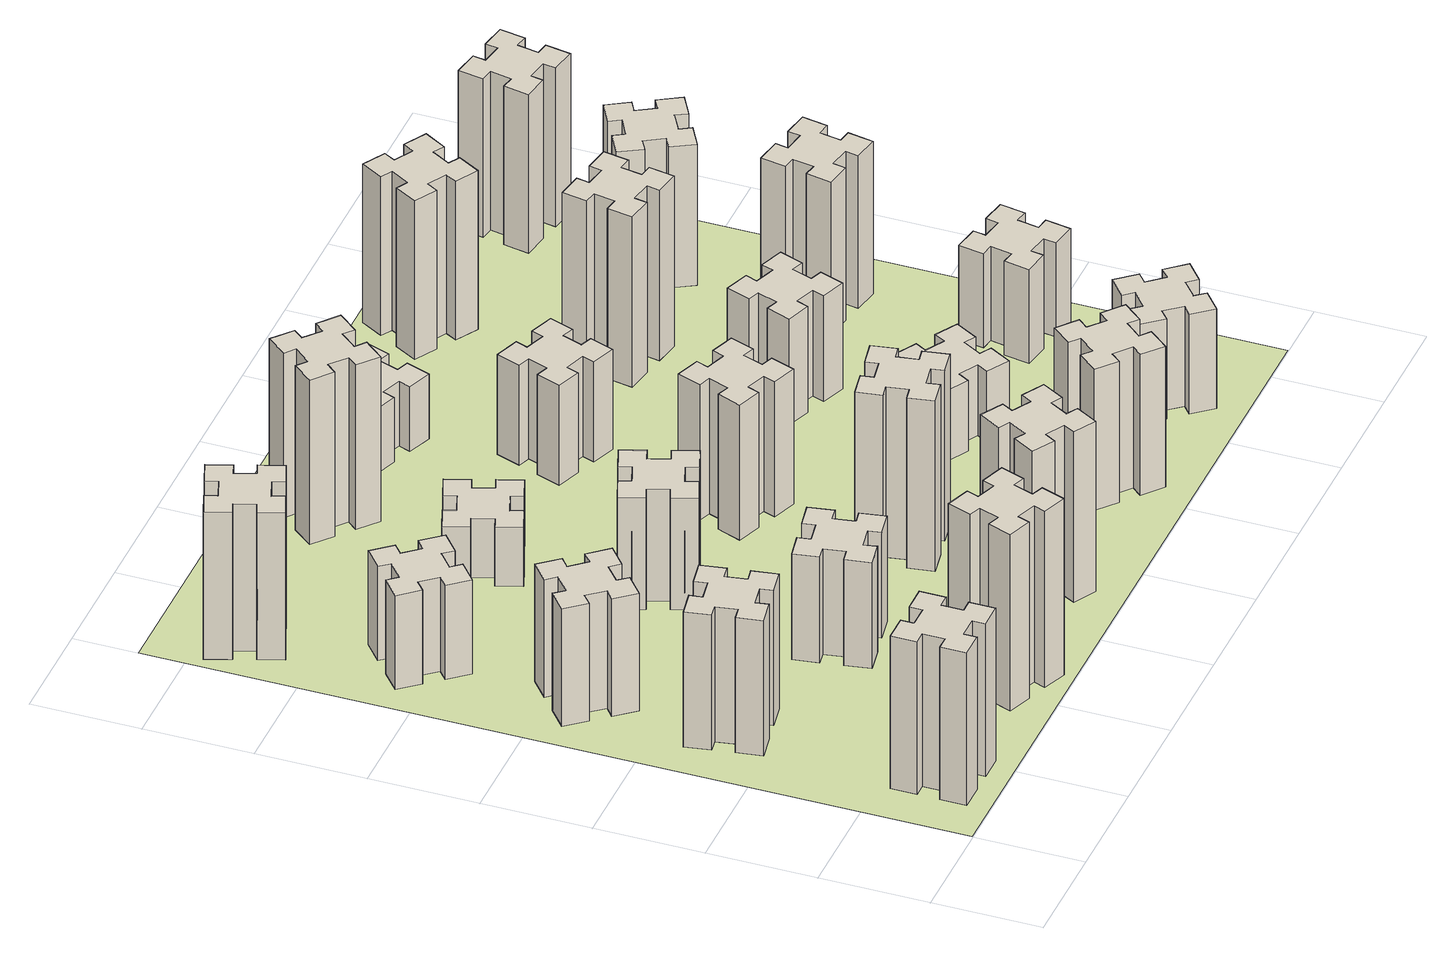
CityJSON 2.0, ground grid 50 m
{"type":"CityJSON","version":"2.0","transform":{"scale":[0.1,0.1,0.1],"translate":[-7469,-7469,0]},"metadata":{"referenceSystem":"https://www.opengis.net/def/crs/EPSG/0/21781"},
"CityObjects":{
"building1":{"type":"Building","attributes":{"class":"1000","function":"1000","usage":"1000","yearOfConstruction":2016,"roofType":"1000","measuredHeight":78,"storeysAboveGround":30,"storeysBelowGround":0},"geometry":[{"type":"Solid","lod":"1","boundaries":[[[[0,1,2,3,4,5,6,7,8,9,10,11,12,13,14,15,16,17,18,19]],[[17,16,20,21]],[[16,15,22,20]],[[15,14,23,22]],[[14,13,24,23]],[[13,12,25,24]],[[12,11,26,25]],[[11,10,27,26]],[[10,9,28,27]],[[9,8,29,28]],[[8,7,30,29]],[[7,6,31,30]],[[6,5,32,31]],[[5,4,33,32]],[[4,3,34,33]],[[3,2,35,34]],[[2,1,36,35]],[[1,0,37,36]],[[0,19,38,37]],[[19,18,39,38]],[[18,17,21,39]],[[24,25,26,27,28,29,30,31,32,33,34,35,36,37,38,39,21,20,22,23]]]]}]},
"building2":{"type":"Building","attributes":{"class":"1000","function":"1000","usage":"1000","yearOfConstruction":2016,"roofType":"1000","measuredHeight":69,"storeysAboveGround":30,"storeysBelowGround":0},"geometry":[{"type":"Solid","lod":"1","boundaries":[[[[40,41,42,43,44,45,46,47,48,49,50,51,52,53,54,55,56,57,58,59]],[[57,56,60,61]],[[56,55,62,60]],[[55,54,63,62]],[[54,53,64,63]],[[53,52,65,64]],[[52,51,66,65]],[[51,50,67,66]],[[50,49,68,67]],[[49,48,69,68]],[[48,47,70,69]],[[47,46,71,70]],[[46,45,72,71]],[[45,44,73,72]],[[44,43,74,73]],[[43,42,75,74]],[[42,41,76,75]],[[41,40,77,76]],[[40,59,78,77]],[[59,58,79,78]],[[58,57,61,79]],[[64,65,66,67,68,69,70,71,72,73,74,75,76,77,78,79,61,60,62,63]]]]}]},
"building3":{"type":"Building","attributes":{"class":"1000","function":"1000","usage":"1000","yearOfConstruction":2016,"roofType":"1000","measuredHeight":60,"storeysAboveGround":30,"storeysBelowGround":0},"geometry":[{"type":"Solid","lod":"1","boundaries":[[[[80,81,82,83,84,85,86,87,88,89,90,91,92,93,94,95,96,97,98,99]],[[97,96,100,101]],[[96,95,102,100]],[[95,94,103,102]],[[94,93,104,103]],[[93,92,105,104]],[[92,91,106,105]],[[91,90,107,106]],[[90,89,108,107]],[[89,88,109,108]],[[88,87,110,109]],[[87,86,111,110]],[[86,85,112,111]],[[85,84,113,112]],[[84,83,114,113]],[[83,82,115,114]],[[82,81,116,115]],[[81,80,117,116]],[[80,99,118,117]],[[99,98,119,118]],[[98,97,101,119]],[[104,105,106,107,108,109,110,111,112,113,114,115,116,117,118,119,101,100,102,103]]]]}]},
"building4":{"type":"Building","attributes":{"class":"1000","function":"1000","usage":"1000","yearOfConstruction":2016,"roofType":"1000","measuredHeight":48,"storeysAboveGround":30,"storeysBelowGround":0},"geometry":[{"type":"Solid","lod":"1","boundaries":[[[[120,121,122,123,124,125,126,127,128,129,130,131,132,133,134,135,136,137,138,139]],[[137,136,140,141]],[[136,135,142,140]],[[135,134,143,142]],[[134,133,144,143]],[[133,132,145,144]],[[132,131,146,145]],[[131,130,147,146]],[[130,129,148,147]],[[129,128,149,148]],[[128,127,150,149]],[[127,126,151,150]],[[126,125,152,151]],[[125,124,153,152]],[[124,123,154,153]],[[123,122,155,154]],[[122,121,156,155]],[[121,120,157,156]],[[120,139,158,157]],[[139,138,159,158]],[[138,137,141,159]],[[144,145,146,147,148,149,150,151,152,153,154,155,156,157,158,159,141,140,142,143]]]]}]},
"building5":{"type":"Building","attributes":{"class":"1000","function":"1000","usage":"1000","yearOfConstruction":2016,"roofType":"1000","measuredHeight":90,"storeysAboveGround":30,"storeysBelowGround":0},"geometry":[{"type":"Solid","lod":"1","boundaries":[[[[160,161,162,163,164,165,166,167,168,169,170,171,172,173,174,175,176,177,178,179]],[[177,176,180,181]],[[176,175,182,180]],[[175,174,183,182]],[[174,173,184,183]],[[173,172,185,184]],[[172,171,186,185]],[[171,170,187,186]],[[170,169,188,187]],[[169,168,189,188]],[[168,167,190,189]],[[167,166,191,190]],[[166,165,192,191]],[[165,164,193,192]],[[164,163,194,193]],[[163,162,195,194]],[[162,161,196,195]],[[161,160,197,196]],[[160,179,198,197]],[[179,178,199,198]],[[178,177,181,199]],[[184,185,186,187,188,189,190,191,192,193,194,195,196,197,198,199,181,180,182,183]]]]}]},
"building6":{"type":"Building","attributes":{"class":"1000","function":"1000","usage":"1000","yearOfConstruction":2016,"roofType":"1000","measuredHeight":75,"storeysAboveGround":30,"storeysBelowGround":0},"geometry":[{"type":"Solid","lod":"1","boundaries":[[[[200,201,202,203,204,205,206,207,208,209,210,211,212,213,214,215,216,217,218,219]],[[217,216,220,221]],[[216,215,222,220]],[[215,214,223,222]],[[214,213,224,223]],[[213,212,225,224]],[[212,211,226,225]],[[211,210,227,226]],[[210,209,228,227]],[[209,208,229,228]],[[208,207,230,229]],[[207,206,231,230]],[[206,205,232,231]],[[205,204,233,232]],[[204,203,234,233]],[[203,202,235,234]],[[202,201,236,235]],[[201,200,237,236]],[[200,219,238,237]],[[219,218,239,238]],[[218,217,221,239]],[[224,225,226,227,228,229,230,231,232,233,234,235,236,237,238,239,221,220,222,223]]]]}]},
"building7":{"type":"Building","attributes":{"class":"1000","function":"1000","usage":"1000","yearOfConstruction":2016,"roofType":"1000","measuredHeight":54,"storeysAboveGround":30,"storeysBelowGround":0},"geometry":[{"type":"Solid","lod":"1","boundaries":[[[[240,241,242,243,244,245,246,247,248,249,250,251,252,253,254,255,256,257,258,259]],[[257,256,260,261]],[[256,255,262,260]],[[255,254,263,262]],[[254,253,264,263]],[[253,252,265,264]],[[252,251,266,265]],[[251,250,267,266]],[[250,249,268,267]],[[249,248,269,268]],[[248,247,270,269]],[[247,246,271,270]],[[246,245,272,271]],[[245,244,273,272]],[[244,243,274,273]],[[243,242,275,274]],[[242,241,276,275]],[[241,240,277,276]],[[240,259,278,277]],[[259,258,279,278]],[[258,257,261,279]],[[264,265,266,267,268,269,270,271,272,273,274,275,276,277,278,279,261,260,262,263]]]]}]},
"building8":{"type":"Building","attributes":{"class":"1000","function":"1000","usage":"1000","yearOfConstruction":2016,"roofType":"1000","measuredHeight":57,"storeysAboveGround":30,"storeysBelowGround":0},"geometry":[{"type":"Solid","lod":"1","boundaries":[[[[280,281,282,283,284,285,286,287,288,289,290,291,292,293,294,295,296,297,298,299]],[[297,296,300,301]],[[296,295,302,300]],[[295,294,303,302]],[[294,293,304,303]],[[293,292,305,304]],[[292,291,306,305]],[[291,290,307,306]],[[290,289,308,307]],[[289,288,309,308]],[[288,287,310,309]],[[287,286,311,310]],[[286,285,312,311]],[[285,284,313,312]],[[284,283,314,313]],[[283,282,315,314]],[[282,281,316,315]],[[281,280,317,316]],[[280,299,318,317]],[[299,298,319,318]],[[298,297,301,319]],[[304,305,306,307,308,309,310,311,312,313,314,315,316,317,318,319,301,300,302,303]]]]}]},
"building9":{"type":"Building","attributes":{"class":"1000","function":"1000","usage":"1000","yearOfConstruction":2016,"roofType":"1000","measuredHeight":87,"storeysAboveGround":30,"storeysBelowGround":0},"geometry":[{"type":"Solid","lod":"1","boundaries":[[[[320,321,322,323,324,325,326,327,328,329,330,331,332,333,334,335,336,337,338,339]],[[337,336,340,341]],[[336,335,342,340]],[[335,334,343,342]],[[334,333,344,343]],[[333,332,345,344]],[[332,331,346,345]],[[331,330,347,346]],[[330,329,348,347]],[[329,328,349,348]],[[328,327,350,349]],[[327,326,351,350]],[[326,325,352,351]],[[325,324,353,352]],[[324,323,354,353]],[[323,322,355,354]],[[322,321,356,355]],[[321,320,357,356]],[[320,339,358,357]],[[339,338,359,358]],[[338,337,341,359]],[[344,345,346,347,348,349,350,351,352,353,354,355,356,357,358,359,341,340,342,343]]]]}]},
"building10":{"type":"Building","attributes":{"class":"1000","function":"1000","usage":"1000","yearOfConstruction":2016,"roofType":"1000","measuredHeight":30,"storeysAboveGround":30,"storeysBelowGround":0},"geometry":[{"type":"Solid","lod":"1","boundaries":[[[[360,361,362,363,364,365,366,367,368,369,370,371,372,373,374,375,376,377,378,379]],[[377,376,380,381]],[[376,375,382,380]],[[375,374,383,382]],[[374,373,384,383]],[[373,372,385,384]],[[372,371,386,385]],[[371,370,387,386]],[[370,369,388,387]],[[369,368,389,388]],[[368,367,390,389]],[[367,366,391,390]],[[366,365,392,391]],[[365,364,393,392]],[[364,363,394,393]],[[363,362,395,394]],[[362,361,396,395]],[[361,360,397,396]],[[360,379,398,397]],[[379,378,399,398]],[[378,377,381,399]],[[384,385,386,387,388,389,390,391,392,393,394,395,396,397,398,399,381,380,382,383]]]]}]},
"building11":{"type":"Building","attributes":{"class":"1000","function":"1000","usage":"1000","yearOfConstruction":2016,"roofType":"1000","measuredHeight":87,"storeysAboveGround":30,"storeysBelowGround":0},"geometry":[{"type":"Solid","lod":"1","boundaries":[[[[400,401,402,403,404,405,406,407,408,409,410,411,412,413,414,415,416,417,418,419]],[[417,416,420,421]],[[416,415,422,420]],[[415,414,423,422]],[[414,413,424,423]],[[413,412,425,424]],[[412,411,426,425]],[[411,410,427,426]],[[410,409,428,427]],[[409,408,429,428]],[[408,407,430,429]],[[407,406,431,430]],[[406,405,432,431]],[[405,404,433,432]],[[404,403,434,433]],[[403,402,435,434]],[[402,401,436,435]],[[401,400,437,436]],[[400,419,438,437]],[[419,418,439,438]],[[418,417,421,439]],[[424,425,426,427,428,429,430,431,432,433,434,435,436,437,438,439,421,420,422,423]]]]}]},
"building12":{"type":"Building","attributes":{"class":"1000","function":"1000","usage":"1000","yearOfConstruction":2016,"roofType":"1000","measuredHeight":84,"storeysAboveGround":30,"storeysBelowGround":0},"geometry":[{"type":"Solid","lod":"1","boundaries":[[[[440,441,442,443,444,445,446,447,448,449,450,451,452,453,454,455,456,457,458,459]],[[457,456,460,461]],[[456,455,462,460]],[[455,454,463,462]],[[454,453,464,463]],[[453,452,465,464]],[[452,451,466,465]],[[451,450,467,466]],[[450,449,468,467]],[[449,448,469,468]],[[448,447,470,469]],[[447,446,471,470]],[[446,445,472,471]],[[445,444,473,472]],[[444,443,474,473]],[[443,442,475,474]],[[442,441,476,475]],[[441,440,477,476]],[[440,459,478,477]],[[459,458,479,478]],[[458,457,461,479]],[[464,465,466,467,468,469,470,471,472,473,474,475,476,477,478,479,461,460,462,463]]]]}]},
"building13":{"type":"Building","attributes":{"class":"1000","function":"1000","usage":"1000","yearOfConstruction":2016,"roofType":"1000","measuredHeight":69,"storeysAboveGround":30,"storeysBelowGround":0},"geometry":[{"type":"Solid","lod":"1","boundaries":[[[[480,481,482,483,484,485,486,487,488,489,490,491,492,493,494,495,496,497,498,499]],[[497,496,500,501]],[[496,495,502,500]],[[495,494,503,502]],[[494,493,504,503]],[[493,492,505,504]],[[492,491,506,505]],[[491,490,507,506]],[[490,489,508,507]],[[489,488,509,508]],[[488,487,510,509]],[[487,486,511,510]],[[486,485,512,511]],[[485,484,513,512]],[[484,483,514,513]],[[483,482,515,514]],[[482,481,516,515]],[[481,480,517,516]],[[480,499,518,517]],[[499,498,519,518]],[[498,497,501,519]],[[504,505,506,507,508,509,510,511,512,513,514,515,516,517,518,519,501,500,502,503]]]]}]},
"building14":{"type":"Building","attributes":{"class":"1000","function":"1000","usage":"1000","yearOfConstruction":2016,"roofType":"1000","measuredHeight":72,"storeysAboveGround":30,"storeysBelowGround":0},"geometry":[{"type":"Solid","lod":"1","boundaries":[[[[520,521,522,523,524,525,526,527,528,529,530,531,532,533,534,535,536,537,538,539]],[[537,536,540,541]],[[536,535,542,540]],[[535,534,543,542]],[[534,533,544,543]],[[533,532,545,544]],[[532,531,546,545]],[[531,530,547,546]],[[530,529,548,547]],[[529,528,549,548]],[[528,527,550,549]],[[527,526,551,550]],[[526,525,552,551]],[[525,524,553,552]],[[524,523,554,553]],[[523,522,555,554]],[[522,521,556,555]],[[521,520,557,556]],[[520,539,558,557]],[[539,538,559,558]],[[538,537,541,559]],[[544,545,546,547,548,549,550,551,552,553,554,555,556,557,558,559,541,540,542,543]]]]}]},
"building15":{"type":"Building","attributes":{"class":"1000","function":"1000","usage":"1000","yearOfConstruction":2016,"roofType":"1000","measuredHeight":51,"storeysAboveGround":30,"storeysBelowGround":0},"geometry":[{"type":"Solid","lod":"1","boundaries":[[[[560,561,562,563,564,565,566,567,568,569,570,571,572,573,574,575,576,577,578,579]],[[577,576,580,581]],[[576,575,582,580]],[[575,574,583,582]],[[574,573,584,583]],[[573,572,585,584]],[[572,571,586,585]],[[571,570,587,586]],[[570,569,588,587]],[[569,568,589,588]],[[568,567,590,589]],[[567,566,591,590]],[[566,565,592,591]],[[565,564,593,592]],[[564,563,594,593]],[[563,562,595,594]],[[562,561,596,595]],[[561,560,597,596]],[[560,579,598,597]],[[579,578,599,598]],[[578,577,581,599]],[[584,585,586,587,588,589,590,591,592,593,594,595,596,597,598,599,581,580,582,583]]]]}]},
"building16":{"type":"Building","attributes":{"class":"1000","function":"1000","usage":"1000","yearOfConstruction":2016,"roofType":"1000","measuredHeight":33,"storeysAboveGround":30,"storeysBelowGround":0},"geometry":[{"type":"Solid","lod":"1","boundaries":[[[[600,601,602,603,604,605,606,607,608,609,610,611,612,613,614,615,616,617,618,619]],[[617,616,620,621]],[[616,615,622,620]],[[615,614,623,622]],[[614,613,624,623]],[[613,612,625,624]],[[612,611,626,625]],[[611,610,627,626]],[[610,609,628,627]],[[609,608,629,628]],[[608,607,630,629]],[[607,606,631,630]],[[606,605,632,631]],[[605,604,633,632]],[[604,603,634,633]],[[603,602,635,634]],[[602,601,636,635]],[[601,600,637,636]],[[600,619,638,637]],[[619,618,639,638]],[[618,617,621,639]],[[624,625,626,627,628,629,630,631,632,633,634,635,636,637,638,639,621,620,622,623]]]]}]},
"building17":{"type":"Building","attributes":{"class":"1000","function":"1000","usage":"1000","yearOfConstruction":2016,"roofType":"1000","measuredHeight":36,"storeysAboveGround":30,"storeysBelowGround":0},"geometry":[{"type":"Solid","lod":"1","boundaries":[[[[640,641,642,643,644,645,646,647,648,649,650,651,652,653,654,655,656,657,658,659]],[[657,656,660,661]],[[656,655,662,660]],[[655,654,663,662]],[[654,653,664,663]],[[653,652,665,664]],[[652,651,666,665]],[[651,650,667,666]],[[650,649,668,667]],[[649,648,669,668]],[[648,647,670,669]],[[647,646,671,670]],[[646,645,672,671]],[[645,644,673,672]],[[644,643,674,673]],[[643,642,675,674]],[[642,641,676,675]],[[641,640,677,676]],[[640,659,678,677]],[[659,658,679,678]],[[658,657,661,679]],[[664,665,666,667,668,669,670,671,672,673,674,675,676,677,678,679,661,660,662,663]]]]}]},
"building18":{"type":"Building","attributes":{"class":"1000","function":"1000","usage":"1000","yearOfConstruction":2016,"roofType":"1000","measuredHeight":54,"storeysAboveGround":30,"storeysBelowGround":0},"geometry":[{"type":"Solid","lod":"1","boundaries":[[[[680,681,682,683,684,685,686,687,688,689,690,691,692,693,694,695,696,697,698,699]],[[697,696,700,701]],[[696,695,702,700]],[[695,694,703,702]],[[694,693,704,703]],[[693,692,705,704]],[[692,691,706,705]],[[691,690,707,706]],[[690,689,708,707]],[[689,688,709,708]],[[688,687,710,709]],[[687,686,711,710]],[[686,685,712,711]],[[685,684,713,712]],[[684,683,714,713]],[[683,682,715,714]],[[682,681,716,715]],[[681,680,717,716]],[[680,699,718,717]],[[699,698,719,718]],[[698,697,701,719]],[[704,705,706,707,708,709,710,711,712,713,714,715,716,717,718,719,701,700,702,703]]]]}]},
"building19":{"type":"Building","attributes":{"class":"1000","function":"1000","usage":"1000","yearOfConstruction":2016,"roofType":"1000","measuredHeight":51,"storeysAboveGround":30,"storeysBelowGround":0},"geometry":[{"type":"Solid","lod":"1","boundaries":[[[[720,721,722,723,724,725,726,727,728,729,730,731,732,733,734,735,736,737,738,739]],[[737,736,740,741]],[[736,735,742,740]],[[735,734,743,742]],[[734,733,744,743]],[[733,732,745,744]],[[732,731,746,745]],[[731,730,747,746]],[[730,729,748,747]],[[729,728,749,748]],[[728,727,750,749]],[[727,726,751,750]],[[726,725,752,751]],[[725,724,753,752]],[[724,723,754,753]],[[723,722,755,754]],[[722,721,756,755]],[[721,720,757,756]],[[720,739,758,757]],[[739,738,759,758]],[[738,737,741,759]],[[744,745,746,747,748,749,750,751,752,753,754,755,756,757,758,759,741,740,742,743]]]]}]},
"building20":{"type":"Building","attributes":{"class":"1000","function":"1000","usage":"1000","yearOfConstruction":2016,"roofType":"1000","measuredHeight":87,"storeysAboveGround":30,"storeysBelowGround":0},"geometry":[{"type":"Solid","lod":"1","boundaries":[[[[760,761,762,763,764,765,766,767,768,769,770,771,772,773,774,775,776,777,778,779]],[[777,776,780,781]],[[776,775,782,780]],[[775,774,783,782]],[[774,773,784,783]],[[773,772,785,784]],[[772,771,786,785]],[[771,770,787,786]],[[770,769,788,787]],[[769,768,789,788]],[[768,767,790,789]],[[767,766,791,790]],[[766,765,792,791]],[[765,764,793,792]],[[764,763,794,793]],[[763,762,795,794]],[[762,761,796,795]],[[761,760,797,796]],[[760,779,798,797]],[[779,778,799,798]],[[778,777,781,799]],[[784,785,786,787,788,789,790,791,792,793,794,795,796,797,798,799,781,780,782,783]]]]}]},
"building21":{"type":"Building","attributes":{"class":"1000","function":"1000","usage":"1000","yearOfConstruction":2016,"roofType":"1000","measuredHeight":81,"storeysAboveGround":30,"storeysBelowGround":0},"geometry":[{"type":"Solid","lod":"1","boundaries":[[[[800,801,802,803,804,805,806,807,808,809,810,811,812,813,814,815,816,817,818,819]],[[817,816,820,821]],[[816,815,822,820]],[[815,814,823,822]],[[814,813,824,823]],[[813,812,825,824]],[[812,811,826,825]],[[811,810,827,826]],[[810,809,828,827]],[[809,808,829,828]],[[808,807,830,829]],[[807,806,831,830]],[[806,805,832,831]],[[805,804,833,832]],[[804,803,834,833]],[[803,802,835,834]],[[802,801,836,835]],[[801,800,837,836]],[[800,819,838,837]],[[819,818,839,838]],[[818,817,821,839]],[[824,825,826,827,828,829,830,831,832,833,834,835,836,837,838,839,821,820,822,823]]]]}]},
"building22":{"type":"Building","attributes":{"class":"1000","function":"1000","usage":"1000","yearOfConstruction":2016,"roofType":"1000","measuredHeight":48,"storeysAboveGround":30,"storeysBelowGround":0},"geometry":[{"type":"Solid","lod":"1","boundaries":[[[[840,841,842,843,844,845,846,847,848,849,850,851,852,853,854,855,856,857,858,859]],[[857,856,860,861]],[[856,855,862,860]],[[855,854,863,862]],[[854,853,864,863]],[[853,852,865,864]],[[852,851,866,865]],[[851,850,867,866]],[[850,849,868,867]],[[849,848,869,868]],[[848,847,870,869]],[[847,846,871,870]],[[846,845,872,871]],[[845,844,873,872]],[[844,843,874,873]],[[843,842,875,874]],[[842,841,876,875]],[[841,840,877,876]],[[840,859,878,877]],[[859,858,879,878]],[[858,857,861,879]],[[864,865,866,867,868,869,870,871,872,873,874,875,876,877,878,879,861,860,862,863]]]]}]},
"building23":{"type":"Building","attributes":{"class":"1000","function":"1000","usage":"1000","yearOfConstruction":2016,"roofType":"1000","measuredHeight":78,"storeysAboveGround":30,"storeysBelowGround":0},"geometry":[{"type":"Solid","lod":"1","boundaries":[[[[880,881,882,883,884,885,886,887,888,889,890,891,892,893,894,895,896,897,898,899]],[[897,896,900,901]],[[896,895,902,900]],[[895,894,903,902]],[[894,893,904,903]],[[893,892,905,904]],[[892,891,906,905]],[[891,890,907,906]],[[890,889,908,907]],[[889,888,909,908]],[[888,887,910,909]],[[887,886,911,910]],[[886,885,912,911]],[[885,884,913,912]],[[884,883,914,913]],[[883,882,915,914]],[[882,881,916,915]],[[881,880,917,916]],[[880,899,918,917]],[[899,898,919,918]],[[898,897,901,919]],[[904,905,906,907,908,909,910,911,912,913,914,915,916,917,918,919,901,900,902,903]]]]}]},
"building24":{"type":"Building","attributes":{"class":"1000","function":"1000","usage":"1000","yearOfConstruction":2016,"roofType":"1000","measuredHeight":72,"storeysAboveGround":30,"storeysBelowGround":0},"geometry":[{"type":"Solid","lod":"1","boundaries":[[[[920,921,922,923,924,925,926,927,928,929,930,931,932,933,934,935,936,937,938,939]],[[937,936,940,941]],[[936,935,942,940]],[[935,934,943,942]],[[934,933,944,943]],[[933,932,945,944]],[[932,931,946,945]],[[931,930,947,946]],[[930,929,948,947]],[[929,928,949,948]],[[928,927,950,949]],[[927,926,951,950]],[[926,925,952,951]],[[925,924,953,952]],[[924,923,954,953]],[[923,922,955,954]],[[922,921,956,955]],[[921,920,957,956]],[[920,939,958,957]],[[939,938,959,958]],[[938,937,941,959]],[[944,945,946,947,948,949,950,951,952,953,954,955,956,957,958,959,941,940,942,943]]]]}]},
"building25":{"type":"Building","attributes":{"class":"1000","function":"1000","usage":"1000","yearOfConstruction":2016,"roofType":"1000","measuredHeight":81,"storeysAboveGround":30,"storeysBelowGround":0},"geometry":[{"type":"Solid","lod":"1","boundaries":[[[[960,961,962,963,964,965,966,967,968,969,970,971,972,973,974,975,976,977,978,979]],[[977,976,980,981]],[[976,975,982,980]],[[975,974,983,982]],[[974,973,984,983]],[[973,972,985,984]],[[972,971,986,985]],[[971,970,987,986]],[[970,969,988,987]],[[969,968,989,988]],[[968,967,990,989]],[[967,966,991,990]],[[966,965,992,991]],[[965,964,993,992]],[[964,963,994,993]],[[963,962,995,994]],[[962,961,996,995]],[[961,960,997,996]],[[960,979,998,997]],[[979,978,999,998]],[[978,977,981,999]],[[984,985,986,987,988,989,990,991,992,993,994,995,996,997,998,999,981,980,982,983]]]]}]},
"landuse1":{"type":"LandUse","attributes":{"name":"plot1","function":"1010"},"geometry":[{"type":"MultiSurface","lod":"1","boundaries":[[[1000,1001,1002,1003]]]}]}
},
"vertices":[
[265,325,0],[265,225,0],[205,225,0],[205,105,0],[325,105,0],[325,165,0],[425,165,0],[425,105,0],[545,105,0],[545,225,0],[485,225,0],[485,325,0],[545,325,0],[545,445,0],[425,445,0],[425,385,0],[325,385,0],[325,445,0],[205,445,0],[205,325,0],[325,385,780],[325,445,780],[425,385,780],[425,445,780],[545,445,780],[545,325,780],[485,325,780],[485,225,780],[545,225,780],[545,105,780],[425,105,780],[425,165,780],[325,165,780],[325,105,780],[205,105,780],[205,225,780],[265,225,780],[265,325,780],[205,325,780],[205,445,780],
[492,1185,0],[475,1284,0],[534,1294,0],[513,1412,0],[395,1391,0],[405,1332,0],[307,1315,0],[297,1374,0],[178,1353,0],[199,1235,0],[258,1245,0],[276,1147,0],[217,1137,0],[237,1018,0],[356,1039,0],[345,1098,0],[444,1116,0],[454,1057,0],[572,1077,0],[551,1196,0],[444,1116,690],[454,1057,690],[345,1098,690],[356,1039,690],[237,1018,690],[217,1137,690],[276,1147,690],[258,1245,690],[199,1235,690],[178,1353,690],[297,1374,690],[307,1315,690],[405,1332,690],[395,1391,690],[513,1412,690],[534,1294,690],[475,1284,690],[492,1185,690],[551,1196,690],[572,1077,690],
[259,1823,0],[323,1746,0],[277,1708,0],[354,1616,0],[446,1693,0],[408,1739,0],[484,1803,0],[523,1757,0],[615,1834,0],[538,1926,0],[492,1888,0],[427,1964,0],[473,2003,0],[396,2095,0],[304,2018,0],[343,1972,0],[266,1907,0],[228,1953,0],[136,1876,0],[213,1784,0],[266,1907,600],[228,1953,600],[343,1972,600],[304,2018,600],[396,2095,600],[473,2003,600],[427,1964,600],[492,1888,600],[538,1926,600],[615,1834,600],[523,1757,600],[484,1803,600],[408,1739,600],[446,1693,600],[354,1616,600],[277,1708,600],[323,1746,600],[259,1823,600],[213,1784,600],[136,1876,600],
[343,2712,0],[266,2647,0],[228,2693,0],[136,2616,0],[213,2524,0],[259,2563,0],[323,2486,0],[277,2448,0],[354,2356,0],[446,2433,0],[408,2479,0],[484,2543,0],[523,2497,0],[615,2574,0],[538,2666,0],[492,2628,0],[427,2704,0],[473,2743,0],[396,2835,0],[304,2758,0],[427,2704,480],[473,2743,480],[492,2628,480],[538,2666,480],[615,2574,480],[523,2497,480],[484,2543,480],[408,2479,480],[446,2433,480],[354,2356,480],[277,2448,480],[323,2486,480],[259,2563,480],[213,2524,480],[136,2616,480],[228,2693,480],[266,2647,480],[343,2712,480],[304,2758,480],[396,2835,480],
[1029,360,0],[995,266,0],[939,287,0],[897,174,0],[1010,133,0],[1031,189,0],[1125,155,0],[1104,99,0],[1217,57,0],[1258,170,0],[1202,191,0],[1236,285,0],[1292,264,0],[1333,377,0],[1220,418,0],[1200,362,0],[1106,396,0],[1127,452,0],[1014,493,0],[973,380,0],[1106,396,900],[1127,452,900],[1200,362,900],[1220,418,900],[1333,377,900],[1292,264,900],[1236,285,900],[1202,191,900],[1258,170,900],[1217,57,900],[1104,99,900],[1125,155,900],[1031,189,900],[1010,133,900],[897,174,900],[939,287,900],[995,266,900],[1029,360,900],[973,380,900],[1014,493,900],
[155,3345,0],[189,3251,0],[133,3230,0],[174,3117,0],[287,3159,0],[266,3215,0],[360,3249,0],[380,3193,0],[493,3234,0],[452,3347,0],[396,3326,0],[362,3420,0],[418,3440,0],[377,3553,0],[264,3512,0],[285,3456,0],[191,3422,0],[170,3478,0],[57,3437,0],[99,3324,0],[191,3422,750],[170,3478,750],[285,3456,750],[264,3512,750],[377,3553,750],[418,3440,750],[362,3420,750],[396,3326,750],[452,3347,750],[493,3234,750],[380,3193,750],[360,3249,750],[266,3215,750],[287,3159,750],[174,3117,750],[133,3230,750],[189,3251,750],[155,3345,750],[99,3324,750],[57,3437,750],
[1232,985,0],[1215,1084,0],[1274,1094,0],[1253,1212,0],[1135,1191,0],[1145,1132,0],[1047,1115,0],[1037,1174,0],[918,1153,0],[939,1035,0],[998,1045,0],[1016,947,0],[957,937,0],[977,818,0],[1096,839,0],[1085,898,0],[1184,916,0],[1194,857,0],[1312,877,0],[1291,996,0],[1184,916,540],[1194,857,540],[1085,898,540],[1096,839,540],[977,818,540],[957,937,540],[1016,947,540],[998,1045,540],[939,1035,540],[918,1153,540],[1037,1174,540],[1047,1115,540],[1145,1132,540],[1135,1191,540],[1253,1212,540],[1274,1094,540],[1215,1084,540],[1232,985,540],[1291,996,540],[1312,877,540],
[1336,1846,0],[1302,1940,0],[1358,1960,0],[1317,2073,0],[1204,2032,0],[1225,1976,0],[1131,1942,0],[1110,1998,0],[997,1957,0],[1039,1844,0],[1095,1865,0],[1129,1771,0],[1073,1750,0],[1114,1637,0],[1227,1679,0],[1206,1735,0],[1300,1769,0],[1320,1713,0],[1433,1754,0],[1392,1867,0],[1300,1769,570],[1320,1713,570],[1206,1735,570],[1227,1679,570],[1114,1637,570],[1073,1750,570],[1129,1771,570],[1095,1865,570],[1039,1844,570],[997,1957,570],[1110,1998,570],[1131,1942,570],[1225,1976,570],[1204,2032,570],[1317,2073,570],[1358,1960,570],[1302,1940,570],[1336,1846,570],[1392,1867,570],[1433,1754,570],
[1657,305,0],[1744,255,0],[1714,203,0],[1818,143,0],[1878,247,0],[1826,277,0],[1876,364,0],[1928,334,0],[1988,438,0],[1884,498,0],[1854,446,0],[1767,496,0],[1797,548,0],[1693,608,0],[1633,504,0],[1685,474,0],[1635,387,0],[1583,417,0],[1523,313,0],[1627,253,0],[1635,387,870],[1583,417,870],[1685,474,870],[1633,504,870],[1693,608,870],[1797,548,870],[1767,496,870],[1854,446,870],[1884,498,870],[1988,438,870],[1928,334,870],[1876,364,870],[1826,277,870],[1878,247,870],[1818,143,870],[1714,203,870],[1744,255,870],[1657,305,870],[1627,253,870],[1523,313,870],
[1106,2475,0],[1200,2509,0],[1220,2453,0],[1333,2494,0],[1292,2607,0],[1236,2586,0],[1202,2680,0],[1258,2700,0],[1217,2813,0],[1104,2772,0],[1125,2716,0],[1031,2682,0],[1010,2738,0],[897,2697,0],[939,2584,0],[995,2605,0],[1029,2511,0],[973,2490,0],[1014,2377,0],[1127,2419,0],[1029,2511,300],[973,2490,300],[995,2605,300],[939,2584,300],[897,2697,300],[1010,2738,300],[1031,2682,300],[1125,2716,300],[1104,2772,300],[1217,2813,300],[1258,2700,300],[1202,2680,300],[1236,2586,300],[1292,2607,300],[1333,2494,300],[1220,2453,300],[1200,2509,300],[1106,2475,300],[1127,2419,300],[1014,2377,300],
[1972,985,0],[1955,1084,0],[2014,1094,0],[1993,1212,0],[1875,1191,0],[1885,1132,0],[1787,1115,0],[1777,1174,0],[1658,1153,0],[1679,1035,0],[1738,1045,0],[1756,947,0],[1697,937,0],[1717,818,0],[1836,839,0],[1825,898,0],[1924,916,0],[1934,857,0],[2052,877,0],[2031,996,0],[1924,916,870],[1934,857,870],[1825,898,870],[1836,839,870],[1717,818,870],[1697,937,870],[1756,947,870],[1738,1045,870],[1679,1035,870],[1658,1153,870],[1777,1174,870],[1787,1115,870],[1885,1132,870],[1875,1191,870],[1993,1212,870],[2014,1094,870],[1955,1084,870],[1972,985,870],[2031,996,870],[2052,877,870],
[1106,3283,0],[1183,3219,0],[1144,3173,0],[1236,3096,0],[1313,3188,0],[1267,3226,0],[1332,3303,0],[1378,3264,0],[1455,3356,0],[1363,3433,0],[1324,3387,0],[1248,3452,0],[1286,3498,0],[1194,3575,0],[1117,3483,0],[1163,3444,0],[1099,3368,0],[1053,3406,0],[976,3314,0],[1068,3237,0],[1099,3368,840],[1053,3406,840],[1163,3444,840],[1117,3483,840],[1194,3575,840],[1286,3498,840],[1248,3452,840],[1324,3387,840],[1363,3433,840],[1455,3356,840],[1378,3264,840],[1332,3303,840],[1267,3226,840],[1313,3188,840],[1236,3096,840],[1144,3173,840],[1183,3219,840],[1106,3283,840],[1068,3237,840],[976,3314,840],
[1940,1842,0],[1846,1876,0],[1867,1932,0],[1754,1973,0],[1713,1860,0],[1769,1840,0],[1735,1746,0],[1679,1767,0],[1637,1654,0],[1750,1613,0],[1771,1669,0],[1865,1635,0],[1844,1579,0],[1957,1537,0],[1998,1650,0],[1942,1671,0],[1976,1765,0],[2032,1744,0],[2073,1857,0],[1960,1898,0],[1976,1765,690],[2032,1744,690],[1942,1671,690],[1998,1650,690],[1957,1537,690],[1844,1579,690],[1865,1635,690],[1771,1669,690],[1750,1613,690],[1637,1654,690],[1679,1767,690],[1735,1746,690],[1769,1840,690],[1713,1860,690],[1754,1973,690],[1867,1932,690],[1846,1876,690],[1940,1842,690],[1960,1898,690],[2073,1857,690],
[2486,323,0],[2563,259,0],[2524,213,0],[2616,136,0],[2693,228,0],[2647,266,0],[2712,343,0],[2758,304,0],[2835,396,0],[2743,473,0],[2704,427,0],[2628,492,0],[2666,538,0],[2574,615,0],[2497,523,0],[2543,484,0],[2479,408,0],[2433,446,0],[2356,354,0],[2448,277,0],[2479,408,720],[2433,446,720],[2543,484,720],[2497,523,720],[2574,615,720],[2666,538,720],[2628,492,720],[2704,427,720],[2743,473,720],[2835,396,720],[2758,304,720],[2712,343,720],[2647,266,720],[2693,228,720],[2616,136,720],[2524,213,720],[2563,259,720],[2486,323,720],[2448,277,720],[2356,354,720],
[2040,2682,0],[1946,2716,0],[1967,2772,0],[1854,2813,0],[1813,2700,0],[1869,2680,0],[1835,2586,0],[1779,2607,0],[1737,2494,0],[1850,2453,0],[1871,2509,0],[1965,2475,0],[1944,2419,0],[2057,2377,0],[2098,2490,0],[2042,2511,0],[2076,2605,0],[2132,2584,0],[2173,2697,0],[2060,2738,0],[2076,2605,510],[2132,2584,510],[2042,2511,510],[2098,2490,510],[2057,2377,510],[1944,2419,510],[1965,2475,510],[1871,2509,510],[1850,2453,510],[1737,2494,510],[1779,2607,510],[1835,2586,510],[1869,2680,510],[1813,2700,510],[1854,2813,510],[1967,2772,510],[1946,2716,510],[2040,2682,510],[2060,2738,510],[2173,2697,510],
[1671,3249,0],[1765,3215,0],[1744,3159,0],[1857,3117,0],[1898,3230,0],[1842,3251,0],[1876,3345,0],[1932,3324,0],[1973,3437,0],[1860,3478,0],[1840,3422,0],[1746,3456,0],[1767,3512,0],[1654,3553,0],[1613,3440,0],[1669,3420,0],[1635,3326,0],[1579,3347,0],[1537,3234,0],[1650,3193,0],[1635,3326,330],[1579,3347,330],[1669,3420,330],[1613,3440,330],[1654,3553,330],[1767,3512,330],[1746,3456,330],[1840,3422,330],[1860,3478,330],[1973,3437,330],[1932,3324,330],[1876,3345,330],[1842,3251,330],[1898,3230,330],[1857,3117,330],[1744,3159,330],[1765,3215,330],[1671,3249,330],[1650,3193,330],[1537,3234,330],
[2794,1186,0],[2707,1236,0],[2737,1288,0],[2633,1348,0],[2573,1244,0],[2625,1214,0],[2575,1127,0],[2523,1157,0],[2463,1053,0],[2567,993,0],[2597,1045,0],[2684,995,0],[2654,943,0],[2758,883,0],[2818,987,0],[2766,1017,0],[2816,1104,0],[2868,1074,0],[2928,1178,0],[2824,1238,0],[2816,1104,360],[2868,1074,360],[2766,1017,360],[2818,987,360],[2758,883,360],[2654,943,360],[2684,995,360],[2597,1045,360],[2567,993,360],[2463,1053,360],[2523,1157,360],[2575,1127,360],[2625,1214,360],[2573,1244,360],[2633,1348,360],[2737,1288,360],[2707,1236,360],[2794,1186,360],[2824,1238,360],[2928,1178,360],
[2611,1769,0],[2705,1735,0],[2684,1679,0],[2797,1637,0],[2838,1750,0],[2782,1771,0],[2816,1865,0],[2872,1844,0],[2913,1957,0],[2800,1998,0],[2780,1942,0],[2686,1976,0],[2707,2032,0],[2594,2073,0],[2553,1960,0],[2609,1940,0],[2575,1846,0],[2519,1867,0],[2477,1754,0],[2590,1713,0],[2575,1846,540],[2519,1867,540],[2609,1940,540],[2553,1960,540],[2594,2073,540],[2707,2032,540],[2686,1976,540],[2780,1942,540],[2800,1998,540],[2913,1957,540],[2872,1844,540],[2816,1865,540],[2782,1771,540],[2838,1750,540],[2797,1637,540],[2684,1679,540],[2705,1735,540],[2611,1769,540],[2590,1713,540],[2477,1754,540],
[3268,259,0],[3344,323,0],[3383,277,0],[3475,354,0],[3398,446,0],[3352,408,0],[3287,484,0],[3333,523,0],[3256,615,0],[3164,538,0],[3203,492,0],[3126,427,0],[3088,473,0],[2996,396,0],[3073,304,0],[3119,343,0],[3183,266,0],[3137,228,0],[3214,136,0],[3306,213,0],[3183,266,510],[3137,228,510],[3119,343,510],[3073,304,510],[2996,396,510],[3088,473,510],[3126,427,510],[3203,492,510],[3164,538,510],[3256,615,510],[3333,523,510],[3287,484,510],[3352,408,510],[3398,446,510],[3475,354,510],[3383,277,510],[3344,323,510],[3268,259,510],[3306,213,510],[3214,136,510],
[2627,2496,0],[2725,2478,0],[2715,2419,0],[2833,2398,0],[2854,2517,0],[2795,2527,0],[2812,2625,0],[2871,2615,0],[2892,2733,0],[2774,2754,0],[2764,2695,0],[2665,2712,0],[2676,2771,0],[2557,2792,0],[2537,2674,0],[2596,2664,0],[2578,2565,0],[2519,2576,0],[2498,2457,0],[2617,2437,0],[2578,2565,870],[2519,2576,870],[2596,2664,870],[2537,2674,870],[2557,2792,870],[2676,2771,870],[2665,2712,870],[2764,2695,870],[2774,2754,870],[2892,2733,870],[2871,2615,870],[2812,2625,870],[2795,2527,870],[2854,2517,870],[2833,2398,870],[2715,2419,870],[2725,2478,870],[2627,2496,870],[2617,2437,870],[2498,2457,870],
[2694,3506,0],[2607,3556,0],[2637,3608,0],[2533,3668,0],[2473,3564,0],[2525,3534,0],[2475,3447,0],[2423,3477,0],[2363,3373,0],[2467,3313,0],[2497,3365,0],[2584,3315,0],[2554,3263,0],[2658,3203,0],[2718,3307,0],[2666,3337,0],[2716,3424,0],[2768,3394,0],[2828,3498,0],[2724,3558,0],[2716,3424,810],[2768,3394,810],[2666,3337,810],[2718,3307,810],[2658,3203,810],[2554,3263,810],[2584,3315,810],[2497,3365,810],[2467,3313,810],[2363,3373,810],[2423,3477,810],[2475,3447,810],[2525,3534,810],[2473,3564,810],[2533,3668,810],[2637,3608,810],[2607,3556,810],[2694,3506,810],[2724,3558,810],[2828,3498,810],
[3504,1215,0],[3405,1232,0],[3416,1291,0],[3297,1312,0],[3277,1194,0],[3336,1184,0],[3318,1085,0],[3259,1096,0],[3238,977,0],[3357,957,0],[3367,1016,0],[3465,998,0],[3455,939,0],[3573,918,0],[3594,1037,0],[3535,1047,0],[3552,1145,0],[3611,1135,0],[3632,1253,0],[3514,1274,0],[3552,1145,480],[3611,1135,480],[3535,1047,480],[3594,1037,480],[3573,918,480],[3455,939,480],[3465,998,480],[3367,1016,480],[3357,957,480],[3238,977,480],[3259,1096,480],[3318,1085,480],[3336,1184,480],[3277,1194,480],[3297,1312,480],[3416,1291,480],[3405,1232,480],[3504,1215,480],[3514,1274,480],[3632,1253,480],
[3404,2055,0],[3305,2072,0],[3316,2131,0],[3197,2152,0],[3177,2034,0],[3236,2024,0],[3218,1925,0],[3159,1936,0],[3138,1817,0],[3257,1797,0],[3267,1856,0],[3365,1838,0],[3355,1779,0],[3473,1758,0],[3494,1877,0],[3435,1887,0],[3452,1985,0],[3511,1975,0],[3532,2093,0],[3414,2114,0],[3452,1985,780],[3511,1975,780],[3435,1887,780],[3494,1877,780],[3473,1758,780],[3355,1779,780],[3365,1838,780],[3267,1856,780],[3257,1797,780],[3138,1817,780],[3159,1936,780],[3218,1925,780],[3236,2024,780],[3177,2034,780],[3197,2152,780],[3316,2131,780],[3305,2072,780],[3404,2055,780],[3414,2114,780],[3532,2093,780],
[3456,2707,0],[3406,2794,0],[3458,2824,0],[3398,2928,0],[3294,2868,0],[3324,2816,0],[3237,2766,0],[3207,2818,0],[3103,2758,0],[3163,2654,0],[3215,2684,0],[3265,2597,0],[3213,2567,0],[3273,2463,0],[3377,2523,0],[3347,2575,0],[3434,2625,0],[3464,2573,0],[3568,2633,0],[3508,2737,0],[3434,2625,720],[3464,2573,720],[3347,2575,720],[3377,2523,720],[3273,2463,720],[3213,2567,720],[3265,2597,720],[3215,2684,720],[3163,2654,720],[3103,2758,720],[3207,2818,720],[3237,2766,720],[3324,2816,720],[3294,2868,720],[3398,2928,720],[3458,2824,720],[3406,2794,720],[3456,2707,720],[3508,2737,720],[3568,2633,720],
[3535,3267,0],[3552,3365,0],[3611,3355,0],[3632,3473,0],[3514,3494,0],[3504,3435,0],[3405,3452,0],[3416,3511,0],[3297,3532,0],[3277,3414,0],[3336,3404,0],[3318,3305,0],[3259,3316,0],[3238,3197,0],[3357,3177,0],[3367,3236,0],[3465,3218,0],[3455,3159,0],[3573,3138,0],[3594,3257,0],[3465,3218,810],[3455,3159,810],[3367,3236,810],[3357,3177,810],[3238,3197,810],[3259,3316,810],[3318,3305,810],[3336,3404,810],[3277,3414,810],[3297,3532,810],[3416,3511,810],[3405,3452,810],[3504,3435,810],[3514,3494,810],[3632,3473,810],[3611,3355,810],[3552,3365,810],[3535,3267,810],[3594,3257,810],[3573,3138,810],
[5,3705,0],[3705,3705,0],[3705,5,0],[5,5,0]
]}
